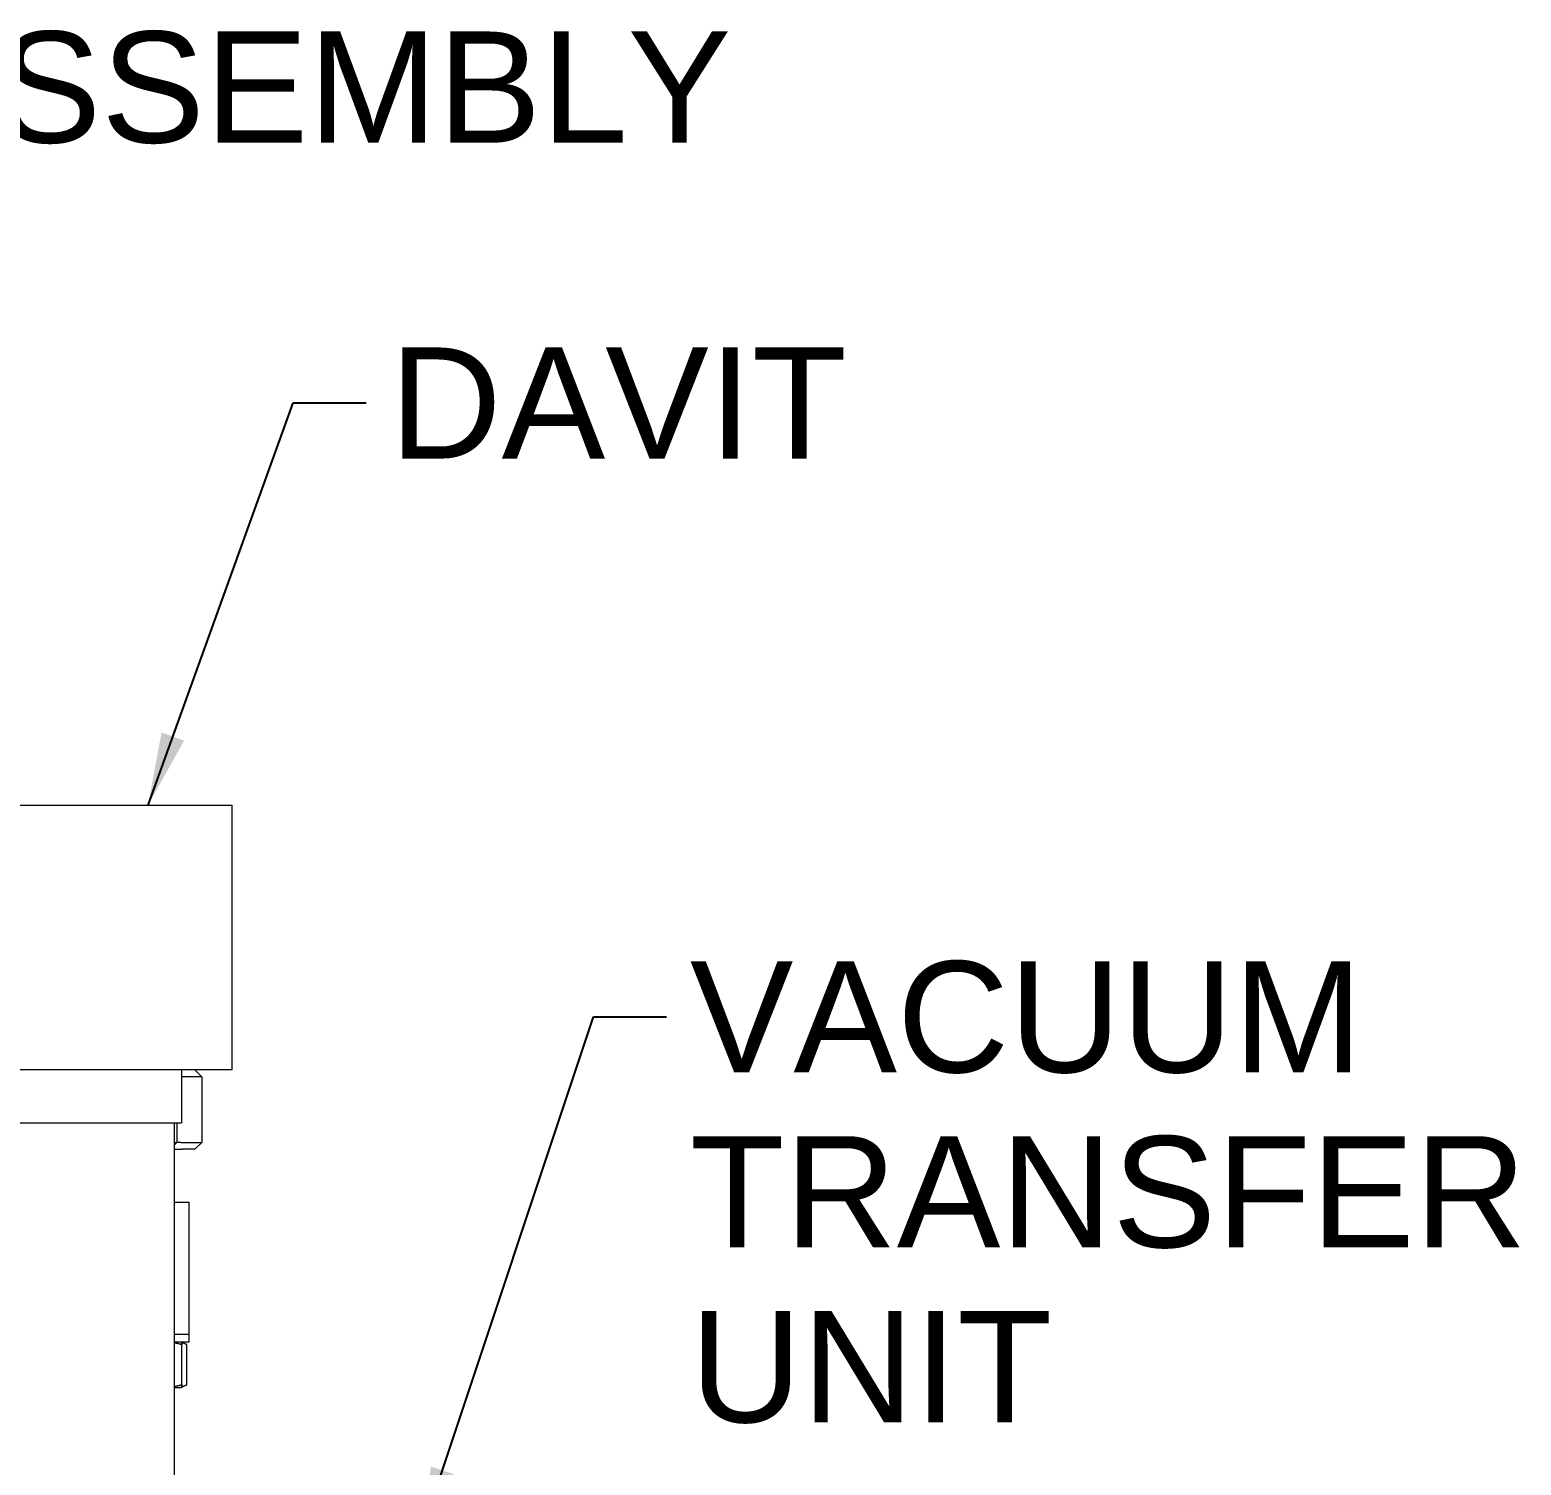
# Model space of a CAD drawing. Header units: inches. Extents: x 17 to 469, y 7 to 301.
# Drawn here: x 378.16 to 406.33, y 129.09 to 156.2 of the extents above; entities that cross this region are included whole.
import ezdxf

# ---------------------------------------------------------------- set-up
doc = ezdxf.new("R2010")
doc.units = ezdxf.units.IN
doc.header["$LTSCALE"] = 14
doc.header["$MEASUREMENT"] = 0
for name, color, linetype, lineweight in [('Symbol', 7, 'Continuous', 25), ('Symbol (ANSI)', 7, 'Continuous', 25), ('Visible (ANSI)', 7, 'Continuous', 50)]:
    doc.layers.add(name, color=color, linetype=linetype, lineweight=lineweight)
doc.styles.add('MEMCOR Medium', font='arial.ttf')
doc.styles.add('Standard D-E', font='arial.ttf')
doc.dimstyles.new('Default (ANSI)$7', dxfattribs={"dimscale": 14, "dimtxt": 0.15, "dimasz": 0.098425, "dimexe": 0.125, "dimexo": 0.0625, "dimgap": 0.031496, "dimtad": 0, "dimtih": 1, "dimtoh": 1, "dimdec": 4, "dimrnd": 1e-08, "dimzin": 3, "dimdsep": 46, "dimlunit": 5, "dimtxsty": 'MEMCOR Medium', "dimcen": 0.09, "dimdle": 0.393701, "dimclrd": 256, "dimclre": 256, "dimclrt": 256, "dimadec": 0, "dimazin": 1, "dimtfac": 0.8, "dimtofl": 0, "dimtmove": 0, "dimatfit": 3, "dimfxl": 1, "dimfrac": 1, "dimtolj": 1, "dimtzin": 4, "dimlwd": -1, "dimlwe": -1, "dimarcsym": 0})
doc.dimstyles.new('Default D-E$7', dxfattribs={"dimscale": 14, "dimtxt": 0.15, "dimasz": 0.098425, "dimexe": 0.125, "dimexo": 0.0625, "dimgap": 0.031496, "dimtad": 0, "dimtih": 1, "dimtoh": 1, "dimrnd": 1e-08, "dimzin": 4, "dimdsep": 46, "dimtxsty": 'Standard D-E', "dimcen": 0.09, "dimdle": 0.393701, "dimclrd": 256, "dimclre": 256, "dimclrt": 256, "dimadec": 0, "dimazin": 1, "dimtfac": 1, "dimtofl": 0, "dimtmove": 0, "dimatfit": 3, "dimfxl": 1, "dimtolj": 1, "dimtzin": 4, "dimlwd": -1, "dimlwe": -1, "dimarcsym": 0})

msp = doc.modelspace()

# ---------------------------------------------------------------- linework, layer by layer
at = {"layer": 'Visible (ANSI)', "linetype": 'Continuous', "lineweight": 18}
for p, q in [((377.09782, 141.55389), (378.15942, 141.55389)), ((378.15942, 141.55389), (381.30933, 141.55389)), ((381.30933, 141.55389), (381.98326, 141.55389)), ((381.98326, 136.55389), (381.98326, 141.55389)), ((378.15942, 136.55389), (377.09782, 136.55389)), ((381.30933, 136.55389), (378.15942, 136.55389)), ((381.02394, 136.55389), (381.02394, 135.55389)), ((381.32158, 136.42389), (381.02394, 136.42389)), ((381.27611, 136.55389), (381.40611, 136.42389)), ((381.98326, 136.55389), (381.30933, 136.55389)), ((381.38454, 136.42389), (381.32158, 136.42389)), ((381.40611, 136.42389), (381.38454, 136.42389)), ((381.40611, 136.42389), (381.40611, 135.18389)), ((377.27394, 135.55389), (381.02394, 135.55389)), ((380.88394, 135.55389), (380.88394, 125.05389)), ((380.93955, 135.55389), (380.93955, 135.18389)), ((380.88394, 135.18389), (380.92834, 135.18389)), ((380.88394, 135.12828), (380.93955, 135.18389)), ((380.88394, 135.05389), (381.04672, 135.05389)), ((380.92834, 135.18389), (380.93955, 135.18389)), ((381.01307, 135.18389), (380.93955, 135.18389)), ((381.01307, 135.18389), (381.32158, 135.18389)), ((381.1948, 135.05389), (381.04672, 135.05389)), ((381.25734, 135.05389), (381.1948, 135.05389)), ((381.27611, 135.05389), (381.25734, 135.05389)), ((381.27611, 135.05389), (381.40611, 135.18389)), ((381.32158, 135.18389), (381.38454, 135.18389)), ((381.38454, 135.18389), (381.40611, 135.18389)), ((380.88394, 134.05389), (381.17185, 134.05389)), ((381.17185, 131.55389), (381.17185, 134.05389)), ((381.17185, 131.55389), (380.88394, 131.55389)), ((381.17185, 131.55389), (380.88394, 131.55389)), ((380.88394, 131.41326), (381.17185, 131.41326)), ((381.01585, 131.41326), (381.01656, 131.41293)), ((381.01656, 131.41293), (381.10712, 131.3707)), ((381.03356, 130.60613), (381.03356, 131.3614)), ((381.12626, 130.60613), (381.12626, 131.3614)), ((381.17185, 131.41326), (381.17185, 131.55389)), ((380.88394, 130.55426), (381.01585, 130.55426)), ((381.01585, 130.55426), (381.01656, 130.55459)), ((381.01656, 130.55459), (381.10712, 130.59682))]:
    msp.add_line(p, q, dxfattribs=at)
for points, weights in [([(381.03356, 131.3614), (380.95531, 131.38304), (380.88394, 131.39543)], [1, 1.01549480376, 1.01833831537]), ([(381.01656, 131.41293), (381.02445, 131.40925), (381.03356, 131.3614)], [1.00559007881, 1.03491660113, 1]), ([(381.12626, 131.3614), (381.07218, 131.38874), (381.02369, 131.40144)], [1, 1.01965956375, 1.01895290532]), ([(380.88394, 130.5721), (380.95531, 130.58449), (381.03356, 130.60613)], [1.01833831537, 1.01549480376, 1]), ([(381.03356, 130.60613), (381.02445, 130.55828), (381.01656, 130.55459)], [1, 1.03491660113, 1.00559007881]), ([(381.02369, 130.56609), (381.07218, 130.57878), (381.12626, 130.60613)], [1.01895290532, 1.01965956375, 1])]:
    msp.add_rational_spline(points, weights, degree=2, dxfattribs=at)

# ---------------------------------------------------------------- texts
at = {"layer": 'Symbol', "insert": (366.30597, 156.16948), "char_height": 2.1000001, "width": 25.113568, "attachment_point": 1, "style": 'Standard D-E'}
msp.add_mtext('\\fArial|b0|i0;BUMP ASSEMBLY', dxfattribs=at)
at = {"layer": 'Symbol (ANSI)', "insert": (384.95425, 150.20162), "char_height": 2.1000001, "width": 8.6416929, "attachment_point": 1, "style": 'MEMCOR Medium'}
msp.add_mtext('\\fArial|b0|i0;DAVIT', dxfattribs=at)
at = {"layer": 'Symbol (ANSI)', "insert": (390.62834, 138.60589), "char_height": 2.1000001, "width": 15.8156262, "attachment_point": 1, "line_spacing_factor": 0.944221, "style": 'MEMCOR Medium'}
msp.add_mtext('\\fArial|b0|i0;VACUUM\\P\\fArial|b0|i0;TRANSFER\\P\\fArial|b0|i0;UNIT', dxfattribs=at)

# ---------------------------------------------------------------- leaders
at = {"layer": 'Symbol', "annotation_type": 0, "has_hookline": 1, "hookline_direction": 0, "text_width": 24.8691}
msp.add_leader([(361.87079, 144.25389), (364.48707, 155.11948), (365.86503, 155.11948)], dimstyle='Default D-E$7', override={"dimtad": 0}, dxfattribs=at)
at = {"layer": 'Symbol (ANSI)', "annotation_type": 0, "has_hookline": 1, "hookline_direction": 0}
for points, text_width in [([(380.39296, 141.55389), (383.13536, 149.15162), (384.51331, 149.15162)], 8.35416), ([(385.51822, 127.67889), (388.80944, 137.55589), (390.1874, 137.55589)], 15.70416)]:
    msp.add_leader(points, dimstyle='Default (ANSI)$7', override={"dimtad": 0}, dxfattribs=dict(at, text_width=text_width))

doc.saveas('drawing.dxf')
